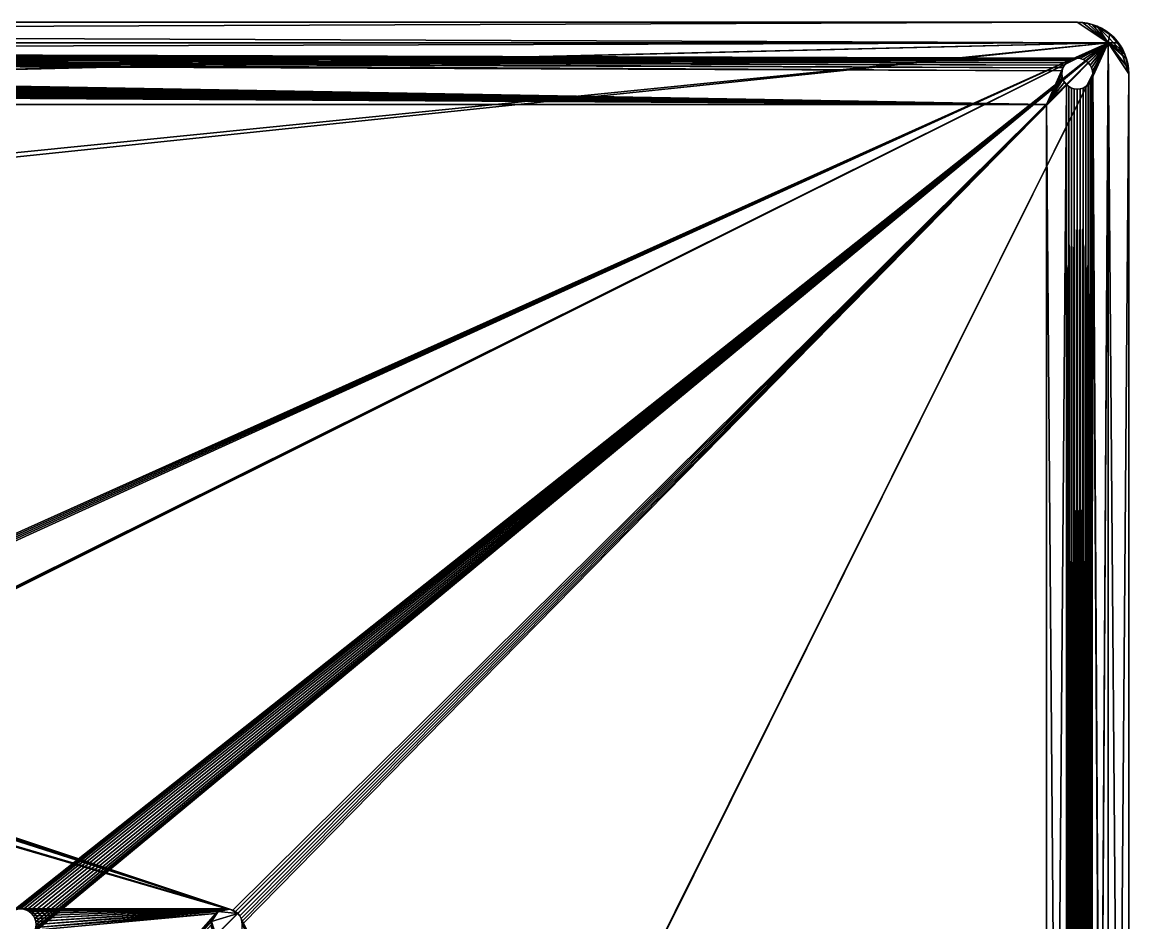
# Model space of a CAD drawing. Extents: x -26 to 26, y -12.9 to 12.9.
# Drawn here: x 15.26 to 26, y 4.16 to 12.9 of the extents above; entities that cross this region are included whole.
import ezdxf

# ---------------------------------------------------------------- set-up
doc = ezdxf.new("R2010")
doc.units = 0

msp = doc.modelspace()

# ---------------------------------------------------------------- linework, layer by layer
for points in [[(-25.8, 12.7, 6.8), (25.8, 12.7, 6.8), (25.5, 12.9, 6.8)], [(-25.8, 12.7, 6.8), (25.5, 12.9, 6.8), (-25.5, 12.9, 6.8)], [(25.8, 12.7, 1.2), (-25.8, 12.7, 1.2), (-25.5, 12.9, 1.2)], [(-25.5, 12.9, 6.6), (-25.5, 12.9, 6.8), (25.5, 12.9, 6.8)], [(-25.5, 12.9, 6.6), (25.5, 12.9, 6.8), (25.5, 12.9, 6.6)], [(-25.5, 12.9, 6.6), (25.5, 12.9, 6.6), (25.5, 12.9, 1.4)], [(-25.5, 12.9, 6.6), (25.5, 12.9, 1.4), (-25.5, 12.9, 1.4)], [(-25.5, 12.9, 1.4), (25.5, 12.9, 1.4), (25.5, 12.9, 1.2)], [(-25.5, 12.9, 1.4), (25.5, 12.9, 1.2), (-25.5, 12.9, 1.2)], [(25.8, 12.7, 1.2), (-25.5, 12.9, 1.2), (25.5, 12.9, 1.2)], [(25.5, 12.9, 1.4), (25.5, 12.9, 1.4), (25.5, 12.9, 1.2)], [(25.5, 12.9, 1.4), (25.5, 12.9, 1.2), (25.5, 12.9, 1.2)], [(25.5, 12.9, 6.6), (25.5, 12.9, 6.6), (25.5, 12.9, 1.4)], [(25.5, 12.9, 6.6), (25.5, 12.9, 1.4), (25.5, 12.9, 1.4)], [(25.8, 12.7, 1.4), (25.5, 12.9, 1.4), (25.5, 12.9, 1.2)], [(25.8, 12.7, 1.4), (25.5, 12.9, 1.2), (25.8, 12.7, 1.2)], [(25.5, 12.9, 6.8), (25.5, 12.9, 6.8), (25.8, 12.7, 6.8)], [(25.549, 12.898, 6.8), (25.5, 12.9, 6.8), (25.8, 12.7, 6.8)], [(25.8, 12.7, 6.6), (25.5, 12.9, 6.6), (25.5, 12.9, 1.4)], [(25.8, 12.7, 6.6), (25.5, 12.9, 1.4), (25.8, 12.7, 1.4)], [(25.8, 12.7, 1.2), (25.5, 12.9, 1.2), (25.5, 12.9, 1.2)], [(25.5, 12.9, 1.2), (25.549, 12.898, 1.2), (25.598, 12.89, 1.2)], [(25.8, 12.7, 1.2), (25.5, 12.9, 1.2), (25.598, 12.89, 1.2)], [(25.5, 12.9, 1.4), (25.5, 12.9, 6.6), (25.8, 12.7, 6.6)], [(25.5, 12.9, 1.4), (25.8, 12.7, 6.6), (25.8, 12.7, 1.4)], [(25.5, 12.9, 1.2), (25.5, 12.9, 1.4), (25.8, 12.7, 1.4)], [(25.5, 12.9, 1.2), (25.8, 12.7, 1.4), (25.8, 12.7, 1.2)], [(25.549, 12.898, 6.8), (25.549, 12.898, 6.6), (25.5, 12.9, 6.6)], [(25.549, 12.898, 6.8), (25.5, 12.9, 6.6), (25.5, 12.9, 6.8)], [(25.5, 12.9, 1.4), (25.5, 12.9, 6.6), (25.549, 12.898, 6.6)], [(25.5, 12.9, 1.4), (25.549, 12.898, 6.6), (25.549, 12.898, 1.4)], [(25.5, 12.9, 1.2), (25.5, 12.9, 1.4), (25.549, 12.898, 1.4)], [(25.5, 12.9, 1.2), (25.549, 12.898, 1.4), (25.549, 12.898, 1.2)], [(25.5, 12.9, 6.6), (25.5, 12.9, 6.8), (25.5, 12.9, 6.8)], [(25.5, 12.9, 6.6), (25.5, 12.9, 6.8), (25.5, 12.9, 6.6)], [(25.645, 12.878, 6.8), (25.598, 12.89, 6.8), (25.549, 12.898, 6.8)], [(25.645, 12.878, 6.8), (25.549, 12.898, 6.8), (25.8, 12.7, 6.8)], [(25.598, 12.89, 6.8), (25.598, 12.89, 6.6), (25.549, 12.898, 6.6)], [(25.598, 12.89, 6.8), (25.549, 12.898, 6.6), (25.549, 12.898, 6.8)], [(25.549, 12.898, 1.4), (25.549, 12.898, 6.6), (25.598, 12.89, 6.6)], [(25.549, 12.898, 1.4), (25.598, 12.89, 6.6), (25.598, 12.89, 1.4)], [(25.549, 12.898, 1.2), (25.549, 12.898, 1.4), (25.598, 12.89, 1.4)], [(25.549, 12.898, 1.2), (25.598, 12.89, 1.4), (25.598, 12.89, 1.2)], [(25.598, 12.89, 1.2), (25.645, 12.878, 1.2), (25.691, 12.862, 1.2)], [(25.8, 12.7, 1.2), (25.598, 12.89, 1.2), (25.691, 12.862, 1.2)], [(25.645, 12.878, 6.8), (25.645, 12.878, 6.6), (25.598, 12.89, 6.6)], [(25.645, 12.878, 6.8), (25.598, 12.89, 6.6), (25.598, 12.89, 6.8)], [(25.598, 12.89, 1.4), (25.598, 12.89, 6.6), (25.645, 12.878, 6.6)], [(25.598, 12.89, 1.4), (25.645, 12.878, 6.6), (25.645, 12.878, 1.4)], [(25.598, 12.89, 1.2), (25.598, 12.89, 1.4), (25.645, 12.878, 1.4)], [(25.598, 12.89, 1.2), (25.645, 12.878, 1.4), (25.645, 12.878, 1.2)], [(25.736, 12.841, 6.8), (25.691, 12.862, 6.8), (25.645, 12.878, 6.8)], [(25.817, 12.787, 6.8), (25.736, 12.841, 6.8), (25.645, 12.878, 6.8)], [(25.817, 12.787, 6.8), (25.645, 12.878, 6.8), (25.8, 12.7, 6.8)], [(25.691, 12.862, 6.8), (25.691, 12.862, 6.6), (25.645, 12.878, 6.6)], [(25.691, 12.862, 6.8), (25.645, 12.878, 6.6), (25.645, 12.878, 6.8)], [(25.645, 12.878, 1.4), (25.645, 12.878, 6.6), (25.691, 12.862, 6.6)], [(25.645, 12.878, 1.4), (25.691, 12.862, 6.6), (25.691, 12.862, 1.4)], [(25.645, 12.878, 1.2), (25.645, 12.878, 1.4), (25.691, 12.862, 1.4)], [(25.645, 12.878, 1.2), (25.691, 12.862, 1.4), (25.691, 12.862, 1.2)], [(25.691, 12.862, 1.2), (25.736, 12.841, 1.2), (25.778, 12.816, 1.2)], [(25.691, 12.862, 1.2), (25.778, 12.816, 1.2), (25.854, 12.754, 1.2)], [(25.691, 12.862, 1.2), (25.854, 12.754, 1.2), (25.962, 12.591, 1.2)], [(25.8, 12.7, 1.2), (25.691, 12.862, 1.2), (25.962, 12.591, 1.2)], [(25.736, 12.841, 6.8), (25.736, 12.841, 6.6), (25.691, 12.862, 6.6)], [(25.736, 12.841, 6.8), (25.691, 12.862, 6.6), (25.691, 12.862, 6.8)], [(25.691, 12.862, 1.4), (25.691, 12.862, 6.6), (25.736, 12.841, 6.6)], [(25.691, 12.862, 1.4), (25.736, 12.841, 6.6), (25.736, 12.841, 1.4)], [(25.691, 12.862, 1.2), (25.691, 12.862, 1.4), (25.736, 12.841, 1.4)], [(25.691, 12.862, 1.2), (25.736, 12.841, 1.4), (25.736, 12.841, 1.2)], [(25.817, 12.787, 6.8), (25.778, 12.816, 6.8), (25.736, 12.841, 6.8)], [(25.778, 12.816, 6.8), (25.778, 12.816, 6.6), (25.736, 12.841, 6.6)], [(25.778, 12.816, 6.8), (25.736, 12.841, 6.6), (25.736, 12.841, 6.8)], [(25.736, 12.841, 1.4), (25.736, 12.841, 6.6), (25.778, 12.816, 6.6)], [(25.736, 12.841, 1.4), (25.778, 12.816, 6.6), (25.778, 12.816, 1.4)], [(25.736, 12.841, 1.2), (25.736, 12.841, 1.4), (25.778, 12.816, 1.4)], [(25.736, 12.841, 1.2), (25.778, 12.816, 1.4), (25.778, 12.816, 1.2)], [(25.778, 12.816, 1.2), (25.817, 12.787, 1.2), (25.854, 12.754, 1.2)], [(25.817, 12.787, 6.8), (25.817, 12.787, 6.6), (25.778, 12.816, 6.6)], [(25.817, 12.787, 6.8), (25.778, 12.816, 6.6), (25.778, 12.816, 6.8)], [(25.778, 12.816, 1.4), (25.778, 12.816, 6.6), (25.817, 12.787, 6.6)], [(25.778, 12.816, 1.4), (25.817, 12.787, 6.6), (25.817, 12.787, 1.4)], [(25.778, 12.816, 1.2), (25.778, 12.816, 1.4), (25.817, 12.787, 1.4)], [(25.778, 12.816, 1.2), (25.817, 12.787, 1.4), (25.817, 12.787, 1.2)], [(25.8, 12.7, 6.8), (25.941, 12.636, 6.8), (25.817, 12.787, 6.8)], [(25.887, 12.717, 6.8), (25.854, 12.754, 6.8), (25.817, 12.787, 6.8)], [(25.941, 12.636, 6.8), (25.887, 12.717, 6.8), (25.817, 12.787, 6.8)], [(25.854, 12.754, 6.8), (25.854, 12.754, 6.6), (25.817, 12.787, 6.6)], [(25.854, 12.754, 6.8), (25.817, 12.787, 6.6), (25.817, 12.787, 6.8)], [(25.817, 12.787, 1.4), (25.817, 12.787, 6.6), (25.854, 12.754, 6.6)], [(25.817, 12.787, 1.4), (25.854, 12.754, 6.6), (25.854, 12.754, 1.4)], [(25.817, 12.787, 1.2), (25.817, 12.787, 1.4), (25.854, 12.754, 1.4)], [(25.817, 12.787, 1.2), (25.854, 12.754, 1.4), (25.854, 12.754, 1.2)], [(25.8, 12.7, 6.8), (-25.8, 12.7, 6.8), (-5.707, 11.944, 6.8)], [(25.8, 12.7, 6.6), (-25.8, 12.7, 6.6), (-25.8, 12.7, 1.4)], [(25.8, 12.7, 6.6), (-25.8, 12.7, 1.4), (25.8, 12.7, 1.4)], [(-5.707, 11.944, 6.6), (-25.8, 12.7, 6.6), (25.8, 12.7, 6.6)], [(25.8, 12.7, 1.4), (-25.8, 12.7, 1.4), (-25.5, 12.55, 1.4)], [(-25.8, 12.7, 1.2), (25.8, 12.7, 1.2), (25.5, 12.55, 1.2)], [(-25.8, 12.7, 1.2), (25.5, 12.55, 1.2), (25.471, 12.547, 1.2)], [(-25.8, 12.7, 1.2), (25.471, 12.547, 1.2), (25.443, 12.539, 1.2)], [(-25.8, 12.7, 1.2), (25.443, 12.539, 1.2), (25.417, 12.525, 1.2)], [(-25.8, 12.7, 1.2), (25.417, 12.525, 1.2), (25.394, 12.506, 1.2)], [(-25.8, 12.7, 1.2), (25.394, 12.506, 1.2), (25.375, 12.483, 1.2)], [(-25.8, 12.7, 1.2), (25.375, 12.483, 1.2), (25.361, 12.457, 1.2)], [(-25.8, 12.7, 1.2), (25.361, 12.457, 1.2), (25.353, 12.429, 1.2)], [(0, 12.55, 1.2), (-25.8, 12.7, 1.2), (25.353, 12.429, 1.2)], [(-25.5, 12.55, 1.4), (25.5, 12.55, 1.4), (25.8, 12.7, 1.4)], [(25.8, 12.7, 6.8), (-5.707, 11.944, 6.8), (-5.678, 11.941, 6.8)], [(-5.678, 11.941, 6.6), (-5.707, 11.944, 6.6), (25.8, 12.7, 6.6)], [(25.8, 12.7, 6.8), (-5.678, 11.941, 6.8), (-5.65, 11.933, 6.8)], [(-5.65, 11.933, 6.6), (-5.678, 11.941, 6.6), (25.8, 12.7, 6.6)], [(25.8, 12.7, 6.8), (-5.65, 11.933, 6.8), (-1.817, 9.924, 6.8)], [(17.307, 4.289, 6.6), (-5.65, 11.933, 6.6), (25.8, 12.7, 6.6)], [(25.8, 12.7, 6.8), (-1.817, 9.924, 6.8), (-1.644, 9.831, 6.8)], [(25.8, 12.7, 6.8), (-1.644, 9.831, 6.8), (7.033, 4.275, 6.8)], [(25.8, 12.7, 6.8), (7.033, 4.275, 6.8), (7.056, 4.256, 6.8)], [(25.8, 12.7, 6.8), (7.056, 4.256, 6.8), (7.075, 4.233, 6.8)], [(25.8, 12.7, 6.8), (7.075, 4.233, 6.8), (7.089, 4.207, 6.8)], [(25.8, 12.7, 6.8), (7.089, 4.207, 6.8), (7.097, 4.179, 6.8)], [(25.8, 12.7, 6.8), (7.097, 4.179, 6.8), (8.893, 4.289, 6.8)], [(25.8, 12.7, 6.8), (8.893, 4.289, 6.8), (8.921, 4.297, 6.8)], [(25.8, 12.7, 6.8), (8.921, 4.297, 6.8), (8.95, 4.3, 6.8)], [(25.8, 12.7, 6.8), (8.95, 4.3, 6.8), (8.979, 4.297, 6.8)], [(15.167, 4.275, 6.8), (25.8, 12.7, 6.8), (8.979, 4.297, 6.8)], [(15.167, 4.275, 6.8), (15.193, 4.289, 6.8), (25.8, 12.7, 6.8)], [(15.193, 4.289, 6.8), (15.221, 4.297, 6.8), (25.8, 12.7, 6.8)], [(15.221, 4.297, 6.8), (15.25, 4.3, 6.8), (25.8, 12.7, 6.8)], [(15.25, 4.3, 6.8), (15.279, 4.297, 6.8), (25.8, 12.7, 6.8)], [(15.279, 4.297, 6.8), (15.307, 4.289, 6.8), (25.8, 12.7, 6.8)], [(15.307, 4.289, 6.8), (15.333, 4.275, 6.8), (25.8, 12.7, 6.8)], [(15.333, 4.275, 6.8), (15.356, 4.256, 6.8), (25.8, 12.7, 6.8)], [(15.356, 4.256, 6.8), (15.375, 4.233, 6.8), (25.8, 12.7, 6.8)], [(15.375, 4.067, 6.8), (15.6, 2.5, 6.8), (25.8, 12.7, 6.8)], [(15.389, 4.093, 6.8), (15.375, 4.067, 6.8), (25.8, 12.7, 6.8)], [(15.375, 4.233, 6.8), (15.389, 4.207, 6.8), (25.8, 12.7, 6.8)], [(15.397, 4.121, 6.8), (15.389, 4.093, 6.8), (25.8, 12.7, 6.8)], [(15.389, 4.207, 6.8), (15.397, 4.179, 6.8), (25.8, 12.7, 6.8)], [(15.4, 4.15, 6.8), (15.397, 4.121, 6.8), (25.8, 12.7, 6.8)], [(15.397, 4.179, 6.8), (15.4, 4.15, 6.8), (25.8, 12.7, 6.8)], [(25.8, 12.7, 6.8), (15.6, 2.5, 6.8), (17.144, 4.044, 6.8)], [(17.356, 4.256, 6.8), (25.8, 12.7, 6.8), (17.144, 4.044, 6.8)], [(17.333, 4.275, 6.6), (17.307, 4.289, 6.6), (25.8, 12.7, 6.6)], [(25.8, 12.7, 6.6), (17.356, 4.256, 6.6), (17.333, 4.275, 6.6)], [(25.8, 12.7, 6.6), (17.375, 4.233, 6.6), (17.356, 4.256, 6.6)], [(25.8, 12.7, 6.8), (17.356, 4.256, 6.8), (17.375, 4.233, 6.8)], [(25.8, 12.7, 6.6), (17.389, 4.207, 6.6), (17.375, 4.233, 6.6)], [(25.8, 12.7, 6.8), (17.375, 4.233, 6.8), (17.389, 4.207, 6.8)], [(25.8, 12.7, 6.6), (17.397, 4.179, 6.6), (17.389, 4.207, 6.6)], [(25.8, -12.7, 6.8), (25.8, 12.7, 6.8), (17.389, 4.207, 6.8)], [(25.8, 12.7, 6.6), (25.8, -12.7, 6.6), (17.397, -4.179, 6.6)], [(25.8, 12.7, 6.6), (17.397, -4.179, 6.6), (17.4, -4.15, 6.6)], [(25.8, 12.7, 6.6), (17.4, 4.15, 6.6), (17.397, 4.179, 6.6)], [(25.8, 12.7, 6.6), (17.4, -4.15, 6.6), (17.4, 4.15, 6.6)], [(25.5, 12.55, 1.4), (25.529, 12.547, 1.4), (25.8, 12.7, 1.4)], [(25.8, 12.7, 1.2), (25.529, 12.547, 1.2), (25.5, 12.55, 1.2)], [(25.529, 12.547, 1.4), (25.557, 12.539, 1.4), (25.8, 12.7, 1.4)], [(25.8, 12.7, 1.2), (25.557, 12.539, 1.2), (25.529, 12.547, 1.2)], [(25.557, 12.539, 1.4), (25.583, 12.525, 1.4), (25.8, 12.7, 1.4)], [(25.8, 12.7, 1.2), (25.583, 12.525, 1.2), (25.557, 12.539, 1.2)], [(25.583, 12.525, 1.4), (25.606, 12.506, 1.4), (25.8, 12.7, 1.4)], [(25.8, 12.7, 1.2), (25.606, 12.506, 1.2), (25.583, 12.525, 1.2)], [(25.8, 12.7, 1.4), (25.606, 12.506, 1.4), (25.606, 12.506, 1.4)], [(25.8, 12.7, 1.4), (25.606, 12.506, 1.4), (25.625, 12.483, 1.4)], [(25.606, 12.506, 1.2), (25.606, 12.506, 1.2), (25.8, 12.7, 1.2)], [(25.625, 12.483, 1.2), (25.606, 12.506, 1.2), (25.8, 12.7, 1.2)], [(25.8, 12.7, 1.4), (25.8, 12.7, 1.2), (25.606, 12.506, 1.2)], [(25.8, 12.7, 1.4), (25.606, 12.506, 1.2), (25.606, 12.506, 1.4)], [(25.606, 12.506, 1.2), (25.8, 12.7, 1.2), (25.8, 12.7, 1.4)], [(25.606, 12.506, 1.2), (25.8, 12.7, 1.4), (25.606, 12.506, 1.4)], [(25.8, 12.7, 1.4), (25.625, 12.483, 1.4), (25.639, 12.457, 1.4)], [(25.639, 12.457, 1.2), (25.625, 12.483, 1.2), (25.8, 12.7, 1.2)], [(25.8, 12.7, 1.4), (25.639, 12.457, 1.4), (25.647, 12.429, 1.4)], [(25.8, 12.7, 1.4), (25.647, 12.371, 1.4), (25.639, 12.343, 1.4)], [(25.647, -12.371, 1.4), (25.8, 12.7, 1.4), (25.639, 12.343, 1.4)], [(25.647, 12.429, 1.2), (25.639, 12.457, 1.2), (25.8, 12.7, 1.2)], [(25.8, 12.7, 1.4), (25.647, 12.429, 1.4), (25.65, 12.4, 1.4)], [(25.8, 12.7, 1.4), (25.65, 12.4, 1.4), (25.647, 12.371, 1.4)], [(25.647, -12.371, 1.4), (25.65, -12.4, 1.4), (25.8, 12.7, 1.4)], [(25.65, 12.4, 1.2), (25.647, 12.429, 1.2), (25.8, 12.7, 1.2)], [(25.65, -12.4, 1.4), (25.8, -12.7, 1.4), (25.8, 12.7, 1.4)], [(25.65, 12.4, 1.2), (25.8, 12.7, 1.2), (25.8, -12.7, 1.2)], [(25.8, 12.7, 6.8), (25.8, -12.7, 6.8), (26, -12.4, 6.8)], [(25.8, 12.7, 6.8), (26, -12.4, 6.8), (26, 12.4, 6.8)], [(25.8, -12.7, 6.6), (25.8, 12.7, 6.6), (25.8, 12.7, 1.4)], [(25.8, -12.7, 6.6), (25.8, 12.7, 1.4), (25.8, -12.7, 1.4)], [(25.8, 12.7, 6.8), (26, 12.4, 6.8), (25.998, 12.449, 6.8)], [(25.8, 12.7, 6.8), (25.998, 12.449, 6.8), (25.978, 12.545, 6.8)], [(25.8, 12.7, 6.8), (25.978, 12.545, 6.8), (25.941, 12.636, 6.8)], [(25.8, -12.7, 1.2), (25.8, 12.7, 1.2), (26, 12.4, 1.2)], [(25.998, 12.449, 1.2), (26, 12.4, 1.2), (25.8, 12.7, 1.2)], [(25.962, 12.591, 1.2), (25.998, 12.449, 1.2), (25.8, 12.7, 1.2)], [(25.8, 12.7, 6.6), (26, 12.4, 6.6), (25.9, 12.7, 4)], [(25.9, 12.7, 4), (26, 12.4, 1.4), (25.8, 12.7, 1.4)], [(25.8, 12.7, 1.4), (25.8, 12.7, 6.6), (25.9, 12.7, 4)], [(25.8, 12.7, 6.6), (25.8, 12.7, 1.4), (25.9, 12.7, 4)], [(26, 12.4, 6.6), (25.8, 12.7, 6.6), (25.9, 12.7, 4)], [(25.8, 12.7, 1.4), (26, 12.4, 1.4), (25.9, 12.7, 4)], [(25.8, 12.7, 1.4), (25.8, 12.7, 1.2), (25.9, 12.7, 1.3)], [(26, 12.4, 1.4), (25.8, 12.7, 1.4), (25.9, 12.7, 1.3)], [(25.8, 12.7, 1.2), (26, 12.4, 1.2), (25.9, 12.7, 1.3)], [(25.8, 12.7, 1.4), (26, 12.4, 1.4), (25.9, 12.7, 1.3)], [(25.9, 12.7, 1.3), (26, 12.4, 1.2), (25.8, 12.7, 1.2)], [(25.8, 12.7, 1.2), (25.8, 12.7, 1.4), (25.9, 12.7, 1.3)], [(25.854, 12.754, 1.2), (25.887, 12.717, 1.2), (25.916, 12.678, 1.2)], [(25.854, 12.754, 1.2), (25.916, 12.678, 1.2), (25.962, 12.591, 1.2)], [(25.887, 12.717, 6.8), (25.887, 12.717, 6.6), (25.854, 12.754, 6.6)], [(25.887, 12.717, 6.8), (25.854, 12.754, 6.6), (25.854, 12.754, 6.8)], [(25.854, 12.754, 1.4), (25.854, 12.754, 6.6), (25.887, 12.717, 6.6)], [(25.854, 12.754, 1.4), (25.887, 12.717, 6.6), (25.887, 12.717, 1.4)], [(25.854, 12.754, 1.2), (25.854, 12.754, 1.4), (25.887, 12.717, 1.4)], [(25.854, 12.754, 1.2), (25.887, 12.717, 1.4), (25.887, 12.717, 1.2)], [(25.941, 12.636, 6.8), (25.916, 12.678, 6.8), (25.887, 12.717, 6.8)], [(25.916, 12.678, 6.8), (25.916, 12.678, 6.6), (25.887, 12.717, 6.6)], [(25.916, 12.678, 6.8), (25.887, 12.717, 6.6), (25.887, 12.717, 6.8)], [(25.887, 12.717, 1.4), (25.887, 12.717, 6.6), (25.916, 12.678, 6.6)], [(25.887, 12.717, 1.4), (25.916, 12.678, 6.6), (25.916, 12.678, 1.4)], [(25.887, 12.717, 1.2), (25.887, 12.717, 1.4), (25.916, 12.678, 1.4)], [(25.887, 12.717, 1.2), (25.916, 12.678, 1.4), (25.916, 12.678, 1.2)], [(26, 12.4, 1.4), (25.9, 12.7, 4), (26, 12.4, 6.6)], [(25.9, 12.7, 4), (26, 12.4, 1.4), (26, 12.4, 6.6)], [(25.9, 12.7, 1.3), (26, 12.4, 1.2), (26, 12.4, 1.4)], [(26, 12.4, 1.2), (25.9, 12.7, 1.3), (26, 12.4, 1.4)], [(25.916, 12.678, 1.2), (25.941, 12.636, 1.2), (25.962, 12.591, 1.2)], [(25.941, 12.636, 6.8), (25.941, 12.636, 6.6), (25.916, 12.678, 6.6)], [(25.941, 12.636, 6.8), (25.916, 12.678, 6.6), (25.916, 12.678, 6.8)], [(25.916, 12.678, 1.4), (25.916, 12.678, 6.6), (25.941, 12.636, 6.6)], [(25.916, 12.678, 1.4), (25.941, 12.636, 6.6), (25.941, 12.636, 1.4)], [(25.916, 12.678, 1.2), (25.916, 12.678, 1.4), (25.941, 12.636, 1.4)], [(25.916, 12.678, 1.2), (25.941, 12.636, 1.4), (25.941, 12.636, 1.2)], [(25.978, 12.545, 6.8), (25.962, 12.591, 6.8), (25.941, 12.636, 6.8)], [(25.962, 12.591, 6.8), (25.962, 12.591, 6.6), (25.941, 12.636, 6.6)], [(25.962, 12.591, 6.8), (25.941, 12.636, 6.6), (25.941, 12.636, 6.8)], [(25.941, 12.636, 1.4), (25.941, 12.636, 6.6), (25.962, 12.591, 6.6)], [(25.941, 12.636, 1.4), (25.962, 12.591, 6.6), (25.962, 12.591, 1.4)], [(25.941, 12.636, 1.2), (25.941, 12.636, 1.4), (25.962, 12.591, 1.4)], [(25.941, 12.636, 1.2), (25.962, 12.591, 1.4), (25.962, 12.591, 1.2)], [(25.962, 12.591, 1.2), (25.978, 12.545, 1.2), (25.99, 12.498, 1.2)], [(25.962, 12.591, 1.2), (25.99, 12.498, 1.2), (25.998, 12.449, 1.2)], [(25.978, 12.545, 6.8), (25.978, 12.545, 6.6), (25.962, 12.591, 6.6)], [(25.978, 12.545, 6.8), (25.962, 12.591, 6.6), (25.962, 12.591, 6.8)], [(25.962, 12.591, 1.4), (25.962, 12.591, 6.6), (25.978, 12.545, 6.6)], [(25.962, 12.591, 1.4), (25.978, 12.545, 6.6), (25.978, 12.545, 1.4)], [(25.962, 12.591, 1.2), (25.962, 12.591, 1.4), (25.978, 12.545, 1.4)], [(25.962, 12.591, 1.2), (25.978, 12.545, 1.4), (25.978, 12.545, 1.2)], [(-25.5, 12.55, 1.4), (0, 12.55, 1.4), (25.5, 12.55, 1.4)], [(0, 12.55, 1.4), (0.029, 12.547, 1.4), (25.361, 12.457, 1.4)], [(0, 12.55, 1.4), (25.361, 12.457, 1.4), (25.375, 12.483, 1.4)], [(0, 12.55, 1.4), (25.375, 12.483, 1.4), (25.394, 12.506, 1.4)], [(0, 12.55, 1.4), (25.394, 12.506, 1.4), (25.417, 12.525, 1.4)], [(0, 12.55, 1.4), (25.417, 12.525, 1.4), (25.443, 12.539, 1.4)], [(0, 12.55, 1.4), (25.443, 12.539, 1.4), (25.471, 12.547, 1.4)], [(0, 12.55, 1.4), (25.471, 12.547, 1.4), (25.5, 12.55, 1.4)], [(0.029, 12.547, 1.2), (0, 12.55, 1.2), (25.353, 12.429, 1.2)], [(0.029, 12.547, 1.4), (0.057, 12.539, 1.4), (25.2, 12.1, 1.4)], [(0.029, 12.547, 1.4), (25.2, 12.1, 1.4), (25.361, 12.457, 1.4)], [(0.057, 12.539, 1.2), (0.029, 12.547, 1.2), (25.353, 12.429, 1.2)], [(0.057, 12.539, 1.4), (0.083, 12.525, 1.4), (25.2, 12.1, 1.4)], [(25.353, 12.429, 1.2), (0.083, 12.525, 1.2), (0.057, 12.539, 1.2)], [(0.083, 12.525, 1.4), (0.106, 12.506, 1.4), (25.2, 12.1, 1.4)], [(25.2, 12.1, 1.2), (0.106, 12.506, 1.2), (0.083, 12.525, 1.2)], [(25.353, 12.429, 1.2), (25.2, 12.1, 1.2), (0.083, 12.525, 1.2)], [(0.106, 12.506, 1.4), (0.125, 12.483, 1.4), (25.2, 12.1, 1.4)], [(25.2, 12.1, 1.2), (0.125, 12.483, 1.2), (0.106, 12.506, 1.2)], [(0.125, 12.483, 1.4), (0.139, 12.457, 1.4), (25.2, 12.1, 1.4)], [(25.2, 12.1, 1.2), (0.139, 12.457, 1.2), (0.125, 12.483, 1.2)], [(0.139, 12.457, 1.4), (0.147, 12.429, 1.4), (25.2, 12.1, 1.4)], [(25.2, 12.1, 1.2), (0.147, 12.429, 1.2), (0.139, 12.457, 1.2)], [(25.2, 12.1, 1.4), (25.353, 12.429, 1.4), (25.361, 12.457, 1.4)], [(25.353, 12.429, 1.4), (25.353, 12.429, 1.2), (25.361, 12.457, 1.2)], [(25.353, 12.429, 1.4), (25.361, 12.457, 1.2), (25.361, 12.457, 1.4)], [(25.361, 12.457, 1.4), (25.361, 12.457, 1.2), (25.375, 12.483, 1.2)], [(25.361, 12.457, 1.4), (25.375, 12.483, 1.2), (25.375, 12.483, 1.4)], [(25.375, 12.483, 1.4), (25.375, 12.483, 1.2), (25.394, 12.506, 1.2)], [(25.375, 12.483, 1.4), (25.394, 12.506, 1.2), (25.394, 12.506, 1.4)], [(25.394, 12.506, 1.4), (25.394, 12.506, 1.2), (25.417, 12.525, 1.2)], [(25.394, 12.506, 1.4), (25.417, 12.525, 1.2), (25.417, 12.525, 1.4)], [(25.443, 12.539, 1.2), (25.443, 12.539, 1.4), (25.417, 12.525, 1.4)], [(25.443, 12.539, 1.2), (25.417, 12.525, 1.4), (25.417, 12.525, 1.2)], [(25.443, 12.539, 1.4), (25.443, 12.539, 1.2), (25.471, 12.547, 1.2)], [(25.443, 12.539, 1.4), (25.471, 12.547, 1.2), (25.471, 12.547, 1.4)], [(25.471, 12.547, 1.4), (25.471, 12.547, 1.2), (25.5, 12.55, 1.2)], [(25.471, 12.547, 1.4), (25.5, 12.55, 1.2), (25.5, 12.55, 1.4)], [(25.5, 12.55, 1.4), (25.5, 12.55, 1.2), (25.529, 12.547, 1.2)], [(25.5, 12.55, 1.4), (25.529, 12.547, 1.2), (25.529, 12.547, 1.4)], [(25.529, 12.547, 1.4), (25.529, 12.547, 1.2), (25.557, 12.539, 1.2)], [(25.529, 12.547, 1.4), (25.557, 12.539, 1.2), (25.557, 12.539, 1.4)], [(25.557, 12.539, 1.4), (25.557, 12.539, 1.2), (25.583, 12.525, 1.2)], [(25.557, 12.539, 1.4), (25.583, 12.525, 1.2), (25.583, 12.525, 1.4)], [(25.606, 12.506, 1.4), (25.583, 12.525, 1.4), (25.583, 12.525, 1.2)], [(25.606, 12.506, 1.4), (25.583, 12.525, 1.2), (25.606, 12.506, 1.2)], [(25.606, 12.506, 1.2), (25.606, 12.506, 1.4), (25.606, 12.506, 1.4)], [(25.606, 12.506, 1.2), (25.606, 12.506, 1.4), (25.606, 12.506, 1.2)], [(25.606, 12.506, 1.2), (25.625, 12.483, 1.2), (25.625, 12.483, 1.4)], [(25.606, 12.506, 1.2), (25.625, 12.483, 1.4), (25.606, 12.506, 1.4)], [(25.625, 12.483, 1.2), (25.639, 12.457, 1.2), (25.639, 12.457, 1.4)], [(25.625, 12.483, 1.2), (25.639, 12.457, 1.4), (25.625, 12.483, 1.4)], [(25.639, 12.457, 1.2), (25.647, 12.429, 1.2), (25.647, 12.429, 1.4)], [(25.639, 12.457, 1.2), (25.647, 12.429, 1.4), (25.639, 12.457, 1.4)], [(25.998, 12.449, 6.8), (25.99, 12.498, 6.8), (25.978, 12.545, 6.8)], [(25.99, 12.498, 6.8), (25.99, 12.498, 6.6), (25.978, 12.545, 6.6)], [(25.99, 12.498, 6.8), (25.978, 12.545, 6.6), (25.978, 12.545, 6.8)], [(25.978, 12.545, 1.4), (25.978, 12.545, 6.6), (25.99, 12.498, 6.6)], [(25.978, 12.545, 1.4), (25.99, 12.498, 6.6), (25.99, 12.498, 1.4)], [(25.978, 12.545, 1.2), (25.978, 12.545, 1.4), (25.99, 12.498, 1.4)], [(25.978, 12.545, 1.2), (25.99, 12.498, 1.4), (25.99, 12.498, 1.2)], [(25.998, 12.449, 6.8), (25.998, 12.449, 6.6), (25.99, 12.498, 6.6)], [(25.998, 12.449, 6.8), (25.99, 12.498, 6.6), (25.99, 12.498, 6.8)], [(25.99, 12.498, 1.4), (25.99, 12.498, 6.6), (25.998, 12.449, 6.6)], [(25.99, 12.498, 1.4), (25.998, 12.449, 6.6), (25.998, 12.449, 1.4)], [(25.99, 12.498, 1.2), (25.99, 12.498, 1.4), (25.998, 12.449, 1.4)], [(25.99, 12.498, 1.2), (25.998, 12.449, 1.4), (25.998, 12.449, 1.2)], [(25.2, 12.1, 1.4), (0.147, 12.371, 1.4), (0.139, 12.343, 1.4)], [(0.139, 12.343, 1.2), (0.147, 12.371, 1.2), (25.2, 12.1, 1.2)], [(0.147, 12.429, 1.4), (0.15, 12.4, 1.4), (25.2, 12.1, 1.4)], [(25.2, 12.1, 1.2), (0.15, 12.4, 1.2), (0.147, 12.429, 1.2)], [(25.2, 12.1, 1.4), (0.15, 12.4, 1.4), (0.147, 12.371, 1.4)], [(0.147, 12.371, 1.2), (0.15, 12.398, 1.2), (25.2, 12.1, 1.2)], [(25.2, 12.1, 1.2), (0.15, 12.398, 1.2), (0.15, 12.4, 1.2)], [(25.2, 12.1, 1.4), (25.35, 12.4, 1.4), (25.353, 12.429, 1.4)], [(25.353, 12.429, 1.2), (25.35, 12.4, 1.2), (25.2, 12.1, 1.2)], [(25.2, 12.1, 1.4), (25.353, 12.371, 1.4), (25.35, 12.4, 1.4)], [(25.35, 12.4, 1.2), (25.353, 12.371, 1.2), (25.2, 12.1, 1.2)], [(25.2, 12.1, 1.4), (25.361, 12.343, 1.4), (25.353, 12.371, 1.4)], [(25.353, 12.371, 1.2), (25.361, 12.343, 1.2), (25.2, 12.1, 1.2)], [(25.35, 12.4, 1.4), (25.35, 12.4, 1.2), (25.353, 12.429, 1.2)], [(25.35, 12.4, 1.4), (25.353, 12.429, 1.2), (25.353, 12.429, 1.4)], [(25.353, 12.371, 1.4), (25.353, 12.371, 1.2), (25.35, 12.4, 1.2)], [(25.353, 12.371, 1.4), (25.35, 12.4, 1.2), (25.35, 12.4, 1.4)], [(25.361, 12.343, 1.4), (25.361, 12.343, 1.2), (25.353, 12.371, 1.2)], [(25.361, 12.343, 1.4), (25.353, 12.371, 1.2), (25.353, 12.371, 1.4)], [(25.647, 12.371, 1.2), (25.8, -12.7, 1.2), (25.639, -12.343, 1.2)], [(25.639, 12.343, 1.2), (25.647, 12.371, 1.2), (25.639, -12.343, 1.2)], [(25.647, 12.371, 1.2), (25.639, 12.343, 1.2), (25.639, 12.343, 1.4)], [(25.647, 12.371, 1.2), (25.639, 12.343, 1.4), (25.647, 12.371, 1.4)], [(25.647, 12.429, 1.2), (25.65, 12.4, 1.2), (25.65, 12.4, 1.4)], [(25.647, 12.429, 1.2), (25.65, 12.4, 1.4), (25.647, 12.429, 1.4)], [(25.647, 12.371, 1.2), (25.65, 12.4, 1.2), (25.8, -12.7, 1.2)], [(25.65, 12.4, 1.2), (25.647, 12.371, 1.2), (25.647, 12.371, 1.4)], [(25.65, 12.4, 1.2), (25.647, 12.371, 1.4), (25.65, 12.4, 1.4)], [(25.8, -12.7, 1.2), (26, 12.4, 1.2), (26, -12.4, 1.2)], [(26, 12.4, 6.8), (26, 12.4, 6.8), (25.998, 12.449, 6.8)], [(25.998, 12.449, 1.2), (26, 12.4, 1.2), (26, 12.4, 1.2)], [(26, 12.4, 6.8), (26, 12.4, 6.6), (25.998, 12.449, 6.6)], [(26, 12.4, 6.8), (25.998, 12.449, 6.6), (25.998, 12.449, 6.8)], [(25.998, 12.449, 1.4), (25.998, 12.449, 6.6), (26, 12.4, 6.6)], [(25.998, 12.449, 1.4), (26, 12.4, 6.6), (26, 12.4, 1.4)], [(25.998, 12.449, 1.2), (25.998, 12.449, 1.4), (26, 12.4, 1.4)], [(25.998, 12.449, 1.2), (26, 12.4, 1.4), (26, 12.4, 1.2)], [(26, 12.4, 6.6), (26, 12.4, 6.6), (26, 12.4, 1.4)], [(26, 12.4, 6.6), (26, 12.4, 1.4), (26, 12.4, 1.4)], [(26, 12.4, 6.6), (26, 12.4, 6.8), (26, -12.4, 6.8)], [(26, 12.4, 6.6), (26, -12.4, 6.8), (26, -12.4, 6.6)], [(26, 12.4, 6.6), (26, -12.4, 6.6), (26, -12.4, 1.4)], [(26, 12.4, 6.6), (26, -12.4, 1.4), (26, 12.4, 1.4)], [(26, 12.4, 1.4), (26, -12.4, 1.4), (26, -12.4, 1.2)], [(26, 12.4, 1.4), (26, -12.4, 1.2), (26, 12.4, 1.2)], [(26, 12.4, 6.8), (26, 12.4, 6.6), (26, 12.4, 6.6)], [(26, 12.4, 6.8), (26, 12.4, 6.6), (26, 12.4, 6.8)], [(26, 12.4, 1.4), (26, 12.4, 1.4), (26, 12.4, 1.2)], [(26, 12.4, 1.4), (26, 12.4, 1.2), (26, 12.4, 1.2)], [(-25.2, 12.1, 1.4), (25.2, 12.1, 1.4), (0, 12.25, 1.4)], [(25.2, 12.1, 1.2), (-25.2, 12.1, 1.2), (0, 12.25, 1.2)], [(25.2, 12.1, 1.4), (0.029, 12.253, 1.4), (0, 12.25, 1.4)], [(25.2, 12.1, 1.2), (0, 12.25, 1.2), (0.029, 12.253, 1.2)], [(25.2, 12.1, 1.4), (0.057, 12.261, 1.4), (0.029, 12.253, 1.4)], [(0.029, 12.253, 1.2), (0.057, 12.261, 1.2), (25.2, 12.1, 1.2)], [(25.2, 12.1, 1.4), (0.083, 12.275, 1.4), (0.057, 12.261, 1.4)], [(0.057, 12.261, 1.2), (0.083, 12.275, 1.2), (25.2, 12.1, 1.2)], [(25.2, 12.1, 1.4), (0.106, 12.294, 1.4), (0.083, 12.275, 1.4)], [(0.083, 12.275, 1.2), (0.106, 12.294, 1.2), (25.2, 12.1, 1.2)], [(25.2, 12.1, 1.4), (0.125, 12.317, 1.4), (0.106, 12.294, 1.4)], [(0.106, 12.294, 1.2), (0.125, 12.317, 1.2), (25.2, 12.1, 1.2)], [(25.2, 12.1, 1.4), (0.139, 12.343, 1.4), (0.125, 12.317, 1.4)], [(0.125, 12.317, 1.2), (0.139, 12.343, 1.2), (25.2, 12.1, 1.2)], [(25.2, 12.1, 1.4), (25.375, 12.317, 1.4), (25.361, 12.343, 1.4)], [(25.361, 12.343, 1.2), (25.375, 12.317, 1.2), (25.2, 12.1, 1.2)], [(25.2, 12.1, 1.4), (25.394, 12.294, 1.4), (25.375, 12.317, 1.4)], [(25.375, 12.317, 1.2), (25.394, 12.294, 1.2), (25.2, 12.1, 1.2)], [(25.394, 12.294, 1.4), (25.394, 12.294, 1.4), (25.2, 12.1, 1.4)], [(25.394, 12.294, 1.4), (25.2, 12.1, 1.4), (25.2, -12.1, 1.4)], [(25.394, 12.294, 1.4), (25.2, -12.1, 1.4), (25.394, -12.294, 1.4)], [(25.2, 12.1, 1.2), (25.394, 12.294, 1.2), (25.394, 12.294, 1.2)], [(25.394, -12.294, 1.2), (25.2, 12.1, 1.2), (25.394, 12.294, 1.2)], [(25.2, 12.1, 1.2), (25.2, 12.1, 1.4), (25.394, 12.294, 1.4)], [(25.2, 12.1, 1.2), (25.394, 12.294, 1.4), (25.394, 12.294, 1.2)], [(25.394, 12.294, 1.4), (25.2, 12.1, 1.4), (25.2, 12.1, 1.2)], [(25.394, 12.294, 1.4), (25.2, 12.1, 1.2), (25.394, 12.294, 1.2)], [(25.375, 12.317, 1.4), (25.375, 12.317, 1.2), (25.361, 12.343, 1.2)], [(25.375, 12.317, 1.4), (25.361, 12.343, 1.2), (25.361, 12.343, 1.4)], [(25.394, 12.294, 1.4), (25.394, 12.294, 1.2), (25.375, 12.317, 1.2)], [(25.394, 12.294, 1.4), (25.375, 12.317, 1.2), (25.375, 12.317, 1.4)], [(25.417, -12.275, 1.4), (25.417, 12.275, 1.4), (25.394, 12.294, 1.4)], [(25.394, -12.294, 1.4), (25.417, -12.275, 1.4), (25.394, 12.294, 1.4)], [(25.394, 12.294, 1.2), (25.417, 12.275, 1.2), (25.394, -12.294, 1.2)], [(25.417, 12.275, 1.2), (25.394, 12.294, 1.2), (25.394, 12.294, 1.4)], [(25.417, 12.275, 1.2), (25.394, 12.294, 1.4), (25.417, 12.275, 1.4)], [(25.394, 12.294, 1.4), (25.394, 12.294, 1.4), (25.394, 12.294, 1.2)], [(25.394, 12.294, 1.4), (25.394, 12.294, 1.2), (25.394, 12.294, 1.2)], [(25.417, 12.275, 1.2), (25.417, -12.275, 1.2), (25.394, -12.294, 1.2)], [(25.443, -12.261, 1.4), (25.443, 12.261, 1.4), (25.417, 12.275, 1.4)], [(25.417, -12.275, 1.4), (25.443, -12.261, 1.4), (25.417, 12.275, 1.4)], [(25.417, 12.275, 1.2), (25.443, 12.261, 1.2), (25.417, -12.275, 1.2)], [(25.443, 12.261, 1.2), (25.417, 12.275, 1.2), (25.417, 12.275, 1.4)], [(25.443, 12.261, 1.2), (25.417, 12.275, 1.4), (25.443, 12.261, 1.4)], [(25.443, 12.261, 1.2), (25.443, -12.261, 1.2), (25.417, -12.275, 1.2)], [(25.471, -12.253, 1.4), (25.471, 12.253, 1.4), (25.443, 12.261, 1.4)], [(25.443, -12.261, 1.4), (25.471, -12.253, 1.4), (25.443, 12.261, 1.4)], [(25.443, 12.261, 1.2), (25.471, 12.253, 1.2), (25.443, -12.261, 1.2)], [(25.471, 12.253, 1.2), (25.443, 12.261, 1.2), (25.443, 12.261, 1.4)], [(25.471, 12.253, 1.2), (25.443, 12.261, 1.4), (25.471, 12.253, 1.4)], [(25.471, 12.253, 1.2), (25.471, -12.253, 1.2), (25.443, -12.261, 1.2)], [(25.5, -12.25, 1.4), (25.5, 12.25, 1.4), (25.471, 12.253, 1.4)], [(25.471, -12.253, 1.4), (25.5, -12.25, 1.4), (25.471, 12.253, 1.4)], [(25.471, 12.253, 1.2), (25.5, 12.25, 1.2), (25.471, -12.253, 1.2)], [(25.5, 12.25, 1.2), (25.471, 12.253, 1.2), (25.471, 12.253, 1.4)], [(25.5, 12.25, 1.2), (25.471, 12.253, 1.4), (25.5, 12.25, 1.4)], [(25.5, 12.25, 1.2), (25.5, -12.25, 1.2), (25.471, -12.253, 1.2)], [(25.529, -12.253, 1.4), (25.529, 12.253, 1.4), (25.5, 12.25, 1.4)], [(25.529, 12.253, 1.2), (25.529, -12.253, 1.2), (25.5, -12.25, 1.2)], [(25.5, 12.25, 1.2), (25.529, 12.253, 1.2), (25.5, -12.25, 1.2)], [(25.529, 12.253, 1.2), (25.5, 12.25, 1.2), (25.5, 12.25, 1.4)], [(25.529, 12.253, 1.2), (25.5, 12.25, 1.4), (25.529, 12.253, 1.4)], [(25.5, -12.25, 1.4), (25.529, -12.253, 1.4), (25.5, 12.25, 1.4)], [(25.557, -12.261, 1.4), (25.557, 12.261, 1.4), (25.529, 12.253, 1.4)], [(25.557, 12.261, 1.2), (25.557, -12.261, 1.2), (25.529, -12.253, 1.2)], [(25.529, 12.253, 1.2), (25.557, 12.261, 1.2), (25.529, -12.253, 1.2)], [(25.557, 12.261, 1.2), (25.529, 12.253, 1.2), (25.529, 12.253, 1.4)], [(25.557, 12.261, 1.2), (25.529, 12.253, 1.4), (25.557, 12.261, 1.4)], [(25.529, -12.253, 1.4), (25.557, -12.261, 1.4), (25.529, 12.253, 1.4)], [(25.583, -12.275, 1.4), (25.583, 12.275, 1.4), (25.557, 12.261, 1.4)], [(25.583, 12.275, 1.2), (25.583, -12.275, 1.2), (25.557, -12.261, 1.2)], [(25.557, 12.261, 1.2), (25.583, 12.275, 1.2), (25.557, -12.261, 1.2)], [(25.583, 12.275, 1.2), (25.557, 12.261, 1.2), (25.557, 12.261, 1.4)], [(25.583, 12.275, 1.2), (25.557, 12.261, 1.4), (25.583, 12.275, 1.4)], [(25.557, -12.261, 1.4), (25.583, -12.275, 1.4), (25.557, 12.261, 1.4)], [(25.606, -12.294, 1.4), (25.606, 12.294, 1.4), (25.583, 12.275, 1.4)], [(25.606, 12.294, 1.2), (25.606, -12.294, 1.2), (25.583, -12.275, 1.2)], [(25.583, 12.275, 1.2), (25.606, 12.294, 1.2), (25.583, -12.275, 1.2)], [(25.606, 12.294, 1.2), (25.583, 12.275, 1.2), (25.583, 12.275, 1.4)], [(25.606, 12.294, 1.2), (25.583, 12.275, 1.4), (25.606, 12.294, 1.4)], [(25.583, -12.275, 1.4), (25.606, -12.294, 1.4), (25.583, 12.275, 1.4)], [(25.625, -12.317, 1.4), (25.625, 12.317, 1.4), (25.606, 12.294, 1.4)], [(25.625, 12.317, 1.2), (25.625, -12.317, 1.2), (25.606, -12.294, 1.2)], [(25.606, 12.294, 1.2), (25.625, 12.317, 1.2), (25.606, -12.294, 1.2)], [(25.625, 12.317, 1.2), (25.606, 12.294, 1.2), (25.606, 12.294, 1.4)], [(25.625, 12.317, 1.2), (25.606, 12.294, 1.4), (25.625, 12.317, 1.4)], [(25.606, -12.294, 1.4), (25.625, -12.317, 1.4), (25.606, 12.294, 1.4)], [(25.639, -12.343, 1.4), (25.639, 12.343, 1.4), (25.625, 12.317, 1.4)], [(25.639, 12.343, 1.2), (25.639, -12.343, 1.2), (25.625, -12.317, 1.2)], [(25.625, 12.317, 1.2), (25.639, 12.343, 1.2), (25.625, -12.317, 1.2)], [(25.639, 12.343, 1.2), (25.625, 12.317, 1.2), (25.625, 12.317, 1.4)], [(25.639, 12.343, 1.2), (25.625, 12.317, 1.4), (25.639, 12.343, 1.4)], [(25.625, -12.317, 1.4), (25.639, -12.343, 1.4), (25.625, 12.317, 1.4)], [(25.639, -12.343, 1.4), (25.647, -12.371, 1.4), (25.639, 12.343, 1.4)], [(-25.2, 12.1, 1.2), (25.2, 12.1, 1.2), (25.2, 12.1, 1.4)], [(-25.2, 12.1, 1.2), (25.2, 12.1, 1.4), (-25.2, 12.1, 1.4)], [(25.2, 12.1, 1.2), (-25.2, 12.1, 1.2), (-25.2, 12.1, 1.2)], [(25.2, -12.1, 1.4), (25.2, 12.1, 1.4), (25.2, 12.1, 1.2)], [(25.2, -12.1, 1.4), (25.2, 12.1, 1.2), (25.2, -12.1, 1.2)], [(25.394, -12.294, 1.2), (25.2, -12.1, 1.2), (25.2, 12.1, 1.2)], [(17.307, 4.289, 6.6), (-5.624, 11.919, 6.6), (-5.65, 11.933, 6.6)], [(17.307, 4.289, 6.6), (-5.601, 11.9, 6.6), (-5.624, 11.919, 6.6)], [(17.307, 4.289, 6.6), (-5.582, 11.877, 6.6), (-5.601, 11.9, 6.6)], [(17.307, 4.289, 6.6), (-5.568, 11.851, 6.6), (-5.582, 11.877, 6.6)], [(17.307, 4.289, 6.6), (-5.56, 11.823, 6.6), (-5.568, 11.851, 6.6)], [(17.307, 4.289, 6.6), (-5.557, 11.794, 6.6), (-5.56, 11.823, 6.6)], [(17.307, 4.289, 6.6), (-5.601, 11.688, 6.6), (-5.582, 11.711, 6.6)], [(17.307, 4.289, 6.6), (-5.582, 11.711, 6.6), (-5.568, 11.737, 6.6)], [(17.307, 4.289, 6.6), (-5.568, 11.737, 6.6), (-5.56, 11.765, 6.6)], [(17.307, 4.289, 6.6), (-5.56, 11.765, 6.6), (-5.557, 11.794, 6.6)], [(17.279, 4.297, 6.6), (-5.678, 11.647, 6.6), (-5.65, 11.655, 6.6)], [(17.279, 4.297, 6.6), (-2.005, 9.981, 6.6), (-5.678, 11.647, 6.6)], [(17.307, 4.289, 6.6), (-5.65, 11.655, 6.6), (-5.624, 11.669, 6.6)], [(17.307, 4.289, 6.6), (17.279, 4.297, 6.6), (-5.65, 11.655, 6.6)], [(17.307, 4.289, 6.6), (-5.624, 11.669, 6.6), (-5.601, 11.688, 6.6)], [(17.279, 4.297, 6.6), (-1.817, 9.924, 6.6), (-2.005, 9.981, 6.6)], [(17.25, 4.3, 6.6), (-1.644, 9.831, 6.6), (-1.817, 9.924, 6.6)], [(17.279, 4.297, 6.6), (17.25, 4.3, 6.6), (-1.817, 9.924, 6.6)], [(17.25, 4.3, 6.6), (6.95, 4.3, 6.6), (-1.644, 9.831, 6.6)], [(17.25, 4.3, 6.6), (15.25, 4.3, 6.6), (6.95, 4.3, 6.6)], [(15.25, 4.3, 6.8), (15.25, 4.3, 6.6), (15.279, 4.297, 6.6)], [(15.25, 4.3, 6.8), (15.279, 4.297, 6.6), (15.279, 4.297, 6.8)], [(17.25, 4.3, 6.6), (15.279, 4.297, 6.6), (15.25, 4.3, 6.6)], [(17.25, 4.3, 6.6), (15.307, 4.289, 6.6), (15.279, 4.297, 6.6)], [(15.279, 4.297, 6.8), (15.279, 4.297, 6.6), (15.307, 4.289, 6.6)], [(15.279, 4.297, 6.8), (15.307, 4.289, 6.6), (15.307, 4.289, 6.8)], [(17.25, 4.3, 6.6), (15.333, 4.275, 6.6), (15.307, 4.289, 6.6)], [(17.25, 4.3, 6.6), (15.356, 4.256, 6.6), (15.333, 4.275, 6.6)], [(17.25, 4.3, 6.6), (15.375, 4.233, 6.6), (15.356, 4.256, 6.6)], [(17.25, 4.3, 6.6), (15.389, 4.207, 6.6), (15.375, 4.233, 6.6)], [(17.25, 4.3, 6.6), (17.221, 4.297, 6.6), (15.389, 4.207, 6.6)], [(17.221, 4.297, 6.6), (15.397, 4.179, 6.6), (15.389, 4.207, 6.6)], [(17.221, 4.297, 6.6), (17.193, 4.289, 6.6), (15.397, 4.179, 6.6)], [(17.167, 4.275, 6.8), (17.193, 4.289, 6.8), (17.221, 4.297, 6.8)], [(17.167, 4.275, 6.8), (17.221, 4.297, 6.8), (17.279, 4.297, 6.8)], [(17.167, 4.275, 6.8), (17.279, 4.297, 6.8), (17.356, 4.256, 6.8)], [(17.193, 4.289, 6.8), (17.193, 4.289, 6.6), (17.221, 4.297, 6.6)], [(17.193, 4.289, 6.8), (17.221, 4.297, 6.6), (17.221, 4.297, 6.8)], [(17.221, 4.297, 6.8), (17.221, 4.297, 6.6), (17.25, 4.3, 6.6)], [(17.221, 4.297, 6.8), (17.25, 4.3, 6.6), (17.25, 4.3, 6.8)], [(17.221, 4.297, 6.8), (17.25, 4.3, 6.8), (17.279, 4.297, 6.8)], [(17.25, 4.3, 6.8), (17.25, 4.3, 6.6), (17.279, 4.297, 6.6)], [(17.25, 4.3, 6.8), (17.279, 4.297, 6.6), (17.279, 4.297, 6.8)], [(17.279, 4.297, 6.8), (17.279, 4.297, 6.6), (17.307, 4.289, 6.6)], [(17.279, 4.297, 6.8), (17.307, 4.289, 6.6), (17.307, 4.289, 6.8)], [(17.279, 4.297, 6.8), (17.307, 4.289, 6.8), (17.333, 4.275, 6.8)], [(17.279, 4.297, 6.8), (17.333, 4.275, 6.8), (17.356, 4.256, 6.8)], [(15.307, 4.289, 6.8), (15.307, 4.289, 6.6), (15.333, 4.275, 6.6)], [(15.307, 4.289, 6.8), (15.333, 4.275, 6.6), (15.333, 4.275, 6.8)], [(15.333, 4.275, 6.8), (15.333, 4.275, 6.6), (15.356, 4.256, 6.6)], [(15.333, 4.275, 6.8), (15.356, 4.256, 6.6), (15.356, 4.256, 6.8)], [(15.356, 4.256, 6.6), (15.375, 4.233, 6.6), (15.375, 4.233, 6.8)], [(15.356, 4.256, 6.6), (15.375, 4.233, 6.8), (15.356, 4.256, 6.8)], [(15.375, 4.233, 6.6), (15.389, 4.207, 6.6), (15.389, 4.207, 6.8)], [(15.375, 4.233, 6.6), (15.389, 4.207, 6.8), (15.375, 4.233, 6.8)], [(17.144, 4.256, 6.6), (15.6, 2.5, 6.6), (15.389, 4.093, 6.6)], [(17.144, 4.256, 6.6), (15.389, 4.093, 6.6), (15.397, 4.121, 6.6)], [(15.389, 4.207, 6.6), (15.397, 4.179, 6.6), (15.397, 4.179, 6.8)], [(15.389, 4.207, 6.6), (15.397, 4.179, 6.8), (15.389, 4.207, 6.8)], [(17.193, 4.289, 6.6), (15.4, 4.15, 6.6), (15.397, 4.179, 6.6)], [(17.167, 4.275, 6.6), (17.144, 4.256, 6.6), (15.397, 4.121, 6.6)], [(17.167, 4.275, 6.6), (15.397, 4.121, 6.6), (15.4, 4.15, 6.6)], [(17.193, 4.289, 6.6), (17.167, 4.275, 6.6), (15.4, 4.15, 6.6)], [(17.144, 4.256, 6.6), (17.125, 4.233, 6.6), (15.6, 2.5, 6.6)], [(17.125, 4.233, 6.6), (17.111, 4.207, 6.6), (15.6, 2.5, 6.6)], [(17.111, 4.207, 6.6), (17.103, 4.179, 6.6), (15.6, 2.5, 6.6)], [(17.103, 4.179, 6.8), (17.125, 4.233, 6.8), (17.167, 4.275, 6.8)], [(17.103, 4.179, 6.8), (17.167, 4.275, 6.8), (17.356, 4.256, 6.8)], [(17.103, 4.179, 6.8), (17.356, 4.256, 6.8), (17.144, 4.044, 6.8)], [(17.103, 4.179, 6.8), (17.111, 4.207, 6.8), (17.125, 4.233, 6.8)], [(17.103, 4.179, 6.8), (17.103, 4.179, 6.6), (17.111, 4.207, 6.6)], [(17.103, 4.179, 6.8), (17.111, 4.207, 6.6), (17.111, 4.207, 6.8)], [(17.111, 4.207, 6.8), (17.111, 4.207, 6.6), (17.125, 4.233, 6.6)], [(17.111, 4.207, 6.8), (17.125, 4.233, 6.6), (17.125, 4.233, 6.8)], [(17.125, 4.233, 6.8), (17.144, 4.256, 6.8), (17.167, 4.275, 6.8)], [(17.125, 4.233, 6.8), (17.125, 4.233, 6.6), (17.144, 4.256, 6.6)], [(17.125, 4.233, 6.8), (17.144, 4.256, 6.6), (17.144, 4.256, 6.8)], [(17.144, 4.256, 6.8), (17.144, 4.256, 6.6), (17.167, 4.275, 6.6)], [(17.144, 4.256, 6.8), (17.167, 4.275, 6.6), (17.167, 4.275, 6.8)], [(17.167, 4.275, 6.8), (17.167, 4.275, 6.6), (17.193, 4.289, 6.6)], [(17.167, 4.275, 6.8), (17.193, 4.289, 6.6), (17.193, 4.289, 6.8)], [(17.307, 4.289, 6.8), (17.307, 4.289, 6.6), (17.333, 4.275, 6.6)], [(17.307, 4.289, 6.8), (17.333, 4.275, 6.6), (17.333, 4.275, 6.8)], [(17.333, 4.275, 6.8), (17.333, 4.275, 6.6), (17.356, 4.256, 6.6)], [(17.333, 4.275, 6.8), (17.356, 4.256, 6.6), (17.356, 4.256, 6.8)], [(17.356, 4.256, 6.6), (17.375, 4.233, 6.6), (17.375, 4.233, 6.8)], [(17.356, 4.256, 6.6), (17.375, 4.233, 6.8), (17.356, 4.256, 6.8)], [(17.375, 4.233, 6.6), (17.389, 4.207, 6.6), (17.389, 4.207, 6.8)], [(17.375, 4.233, 6.6), (17.389, 4.207, 6.8), (17.375, 4.233, 6.8)], [(17.389, 4.207, 6.6), (17.397, 4.179, 6.6), (17.397, 4.179, 6.8)], [(17.389, 4.207, 6.6), (17.397, 4.179, 6.8), (17.389, 4.207, 6.8)], [(25.8, -12.7, 6.8), (17.389, 4.207, 6.8), (17.397, 4.179, 6.8)], [(15.397, 4.179, 6.6), (15.4, 4.15, 6.6), (15.4, 4.15, 6.8)], [(15.397, 4.179, 6.6), (15.4, 4.15, 6.8), (15.397, 4.179, 6.8)], [(17.103, 4.179, 6.6), (17.1, 4.15, 6.6), (15.6, 2.5, 6.6)], [(17.1, 4.15, 6.8), (17.1, 4.15, 6.6), (17.103, 4.179, 6.6)], [(17.1, 4.15, 6.8), (17.103, 4.179, 6.6), (17.103, 4.179, 6.8)], [(17.103, 4.121, 6.8), (17.1, 4.15, 6.8), (17.103, 4.179, 6.8)], [(17.118, 4.08, 6.8), (17.103, 4.121, 6.8), (17.103, 4.179, 6.8)], [(17.144, 4.044, 6.8), (17.118, 4.08, 6.8), (17.103, 4.179, 6.8)], [(17.397, 4.179, 6.6), (17.4, 4.15, 6.6), (17.4, 4.15, 6.8)], [(17.397, 4.179, 6.6), (17.4, 4.15, 6.8), (17.397, 4.179, 6.8)], [(25.8, -12.7, 6.8), (17.397, 4.179, 6.8), (17.4, 4.15, 6.8)]]:
    msp.add_3dface(points)

doc.saveas('drawing.dxf')
